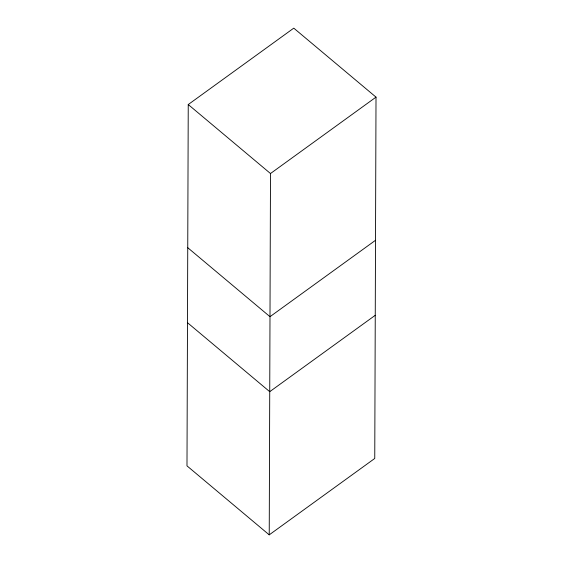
<?xml version="1.0" encoding="UTF-8"?>
<svg xmlns="http://www.w3.org/2000/svg" width="563" height="563" viewBox="0 0 563 563"><rect width="100%" height="100%" fill="white"/><g stroke="black" fill="none" stroke-linecap="round" stroke-linejoin="round"><path stroke-width="0.84" d="M188.246 104.542L186.986 465.868L269.227 534.85L374.754 458.458L376.014 97.132L293.773 28.15L188.246 104.542L270.493 173.531L269.227 534.85M270.493 173.531L376.014 97.132M375.514 240.295L269.994 316.695L187.746 247.706M375.254 315.294L269.726 391.686L187.486 322.705"/></g></svg>
